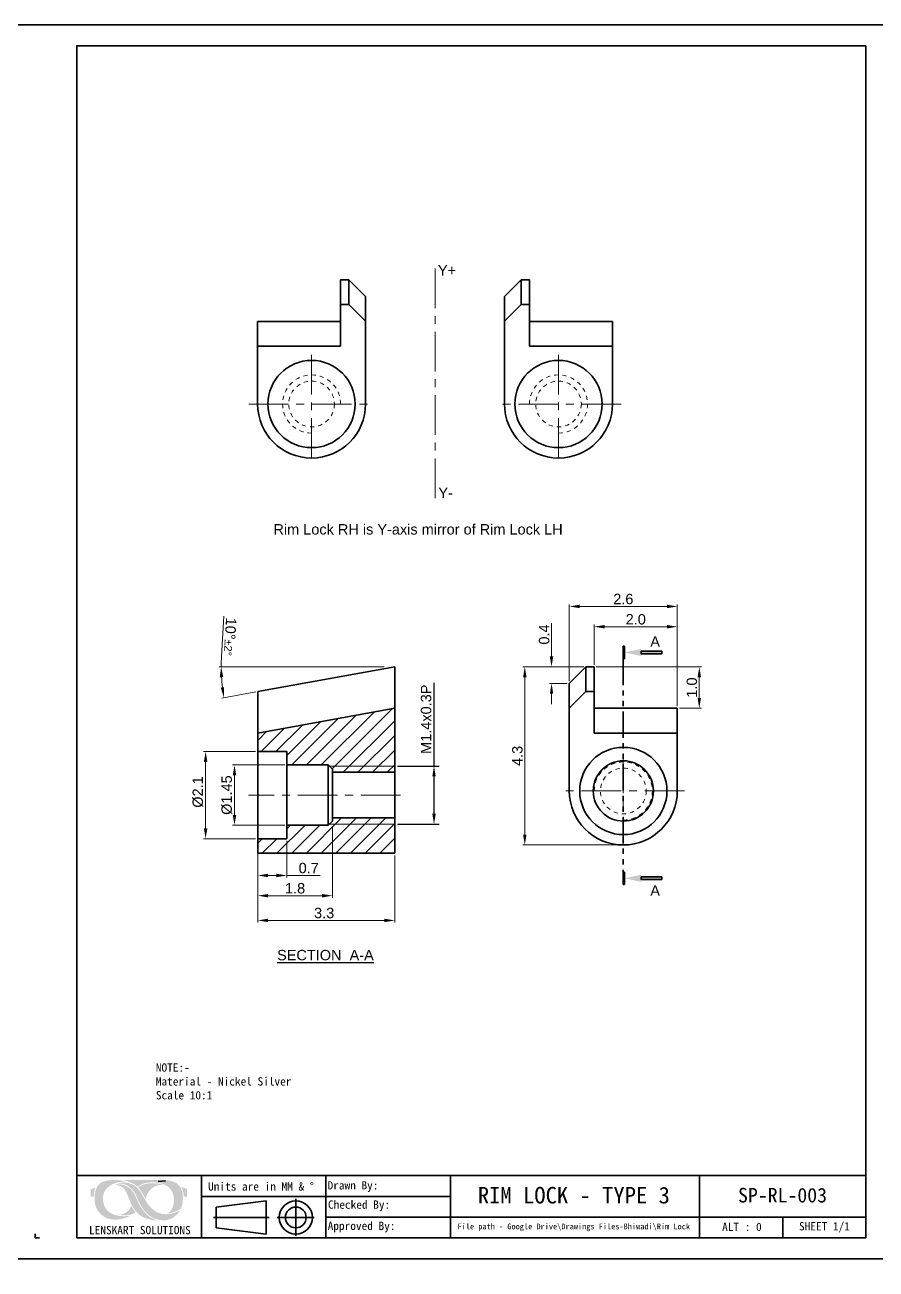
# Model space of a CAD drawing. Header units: millimetres. Extents: x 219 to 785, y 160 to 284.
# Drawn here: x 701.66 to 722.16, y 225.52 to 255.47 of the extents above; entities that cross this region are included whole.
import ezdxf
from ezdxf.enums import TextEntityAlignment as Align

# ---------------------------------------------------------------- set-up
doc = ezdxf.new("R2010")
doc.units = ezdxf.units.MM
for name, pattern in [('CENTER', [50.8, 31.75, -6.35, 6.35, -6.35]), ('HIDDEN', [0.075, 0.05, -0.025]), ('PHANTOM', [63.5, 31.75, -6.35, 6.35, -6.35, 6.35, -6.35])]:
    doc.linetypes.add(name, pattern=pattern)
doc.layers.get('0').update_dxf_attribs({"lineweight": 35})
for name, color, linetype, lineweight in [('Center line', 2, 'CENTER', 18), ('Dimension', 3, 'Continuous', 18), ('Hatch', 6, 'Continuous', 18), ('hidden line', 1, 'HIDDEN', 15), ('Section', 6, 'PHANTOM', 35), ('Text', 4, 'Continuous', 25), ('绘图层', 7, 'Continuous', 13)]:
    doc.layers.add(name, color=color, linetype=linetype, lineweight=lineweight)
doc.layers.add('图框-线条', color=7, linetype='Continuous')
doc.styles.get("Standard").update_dxf_attribs({"font": 'arial.ttf'})
doc.styles.add('宋体', font='SimSun.ttf')
doc.dimstyles.new('ISO-25', dxfattribs={"dimtxt": 2.5, "dimasz": 2.5, "dimexe": 1.25, "dimexo": 0.625, "dimtad": 1, "dimtxsty": 'Standard', "dimcen": 2.5, "dimadec": 0, "dimazin": 0, "dimtfac": 1, "dimtmove": 0, "dimatfit": 3, "dimfxl": 1, "dimarcsym": 0})
doc.dimstyles.new('SIMPLEX', dxfattribs={"dimtxt": 2.5, "dimasz": 2.5, "dimexe": 0.5, "dimexo": 0.5, "dimgap": 0.5, "dimtad": 1, "dimzin": 0, "dimdsep": 46, "dimtxsty": 'Standard', "dimcen": 0, "dimclrd": 256, "dimclre": 256, "dimclrt": 256, "dimadec": 0, "dimazin": 0, "dimtm": 1e-09, "dimtfac": 0.75, "dimtofl": 0, "dimtmove": 0, "dimatfit": 3, "dimfxl": 1, "dimtzin": 0, "dimlwd": -1, "dimlwe": -1, "dimarcsym": 0})

# ---------------------------------------------------------------- blocks, each defined once
blk = doc.blocks.new('*D205')
at = {"layer": 'Defpoints', "color": 0, "transparency": 16777216}
for p in [(717.371, 241.472), (714.771, 239.62), (717.371, 239.02)]:
    blk.add_point(p, dxfattribs=at)
at = {"layer": 'Dimension', "transparency": 16777216}
for p, q in [((714.771, 239.67), (714.771, 241.522)), ((715.021, 241.472), (717.121, 241.472)), ((717.371, 239.07), (717.371, 241.522))]:
    blk.add_line(p, q, dxfattribs=at)
for points in [[(715.021, 241.514), (715.021, 241.431), (714.771, 241.472)], [(717.121, 241.514), (717.121, 241.431), (717.371, 241.472)]]:
    blk.add_solid(points, dxfattribs=at)
at = {"layer": 'Dimension', "transparency": 16777216, "insert": (716.071, 241.65), "char_height": 0.25, "attachment_point": 5}
blk.add_mtext('2.6', dxfattribs=at)
blk = doc.blocks.new('*D199')
at = {"layer": 'Defpoints', "color": 0, "transparency": 16777216}
for p in [(717.371, 240.985), (715.371, 240.02), (717.371, 239.02)]:
    blk.add_point(p, dxfattribs=at)
at = {"layer": 'Dimension', "transparency": 16777216}
for p, q in [((715.371, 240.07), (715.371, 241.035)), ((715.621, 240.985), (717.121, 240.985)), ((717.371, 239.07), (717.371, 241.035))]:
    blk.add_line(p, q, dxfattribs=at)
for points in [[(715.621, 241.026), (715.621, 240.943), (715.371, 240.985)], [(717.121, 241.026), (717.121, 240.943), (717.371, 240.985)]]:
    blk.add_solid(points, dxfattribs=at)
at = {"layer": 'Dimension', "transparency": 16777216, "insert": (716.371, 241.162), "char_height": 0.25, "attachment_point": 5}
blk.add_mtext('2.0', dxfattribs=at)
blk = doc.blocks.new('*D200')
at = {"layer": 'Defpoints', "color": 0, "transparency": 16777216}
for p in [(715.371, 240.02), (717.901, 240.02), (717.371, 239.02)]:
    blk.add_point(p, dxfattribs=at)
at = {"layer": 'Dimension', "transparency": 16777216}
for p, q in [((715.421, 240.02), (717.951, 240.02)), ((717.901, 239.27), (717.901, 239.77)), ((717.421, 239.02), (717.951, 239.02))]:
    blk.add_line(p, q, dxfattribs=at)
for points in [[(717.859, 239.77), (717.942, 239.77), (717.901, 240.02)], [(717.859, 239.27), (717.942, 239.27), (717.901, 239.02)]]:
    blk.add_solid(points, dxfattribs=at)
at = {"layer": 'Dimension', "transparency": 16777216, "insert": (717.723, 239.52), "char_height": 0.25, "attachment_point": 5, "rotation": 90}
blk.add_mtext('1.0', dxfattribs=at)
blk = doc.blocks.new('*D201')
at = {"layer": 'Defpoints', "color": 0, "transparency": 16777216}
for p in [(715.171, 240.02), (713.698, 235.731), (716.071, 235.731)]:
    blk.add_point(p, dxfattribs=at)
at = {"layer": 'Dimension', "transparency": 16777216}
for p, q in [((715.121, 240.02), (713.648, 240.02)), ((713.698, 239.77), (713.698, 235.981)), ((716.021, 235.731), (713.648, 235.731))]:
    blk.add_line(p, q, dxfattribs=at)
for points in [[(713.657, 239.77), (713.74, 239.77), (713.698, 240.02)], [(713.657, 235.981), (713.74, 235.981), (713.698, 235.731)]]:
    blk.add_solid(points, dxfattribs=at)
at = {"layer": 'Dimension', "transparency": 16777216, "insert": (713.52, 237.875), "char_height": 0.25, "attachment_point": 5, "rotation": 90}
blk.add_mtext('4.3', dxfattribs=at)
blk = doc.blocks.new('_FILLED')
at = {"color": 0, "linetype": 'ByBlock'}
blk.add_solid([(0, 0), (-1, 0.214), (-1, -0.214)], dxfattribs=at)
blk = doc.blocks.new('section arrow')
at = {"layer": 'Section'}
h = blk.add_hatch(color=256, dxfattribs=at)
h.dxf.hatch_style = 1
h.paths.add_polyline_path([(6987.516, 2336.116), (6987.516, 2336.053), (6988.016, 2336.053), (6988.016, 2336.116)])
h.paths.add_polyline_path([(6988.416, 2335.935), (6988.448, 2335.935), (6988.448, 2336.235), (6988.416, 2336.235)])
for points in [[(6988.016, 2336.116), (6987.516, 2336.116), (6987.516, 2336.053), (6988.016, 2336.053)], [(6988.448, 2335.935), (6988.448, 2336.235), (6988.416, 2336.235), (6988.416, 2335.935)]]:
    blk.add_lwpolyline(points, close=True, dxfattribs=at)
at = {"layer": 'Section', "xscale": 0.4, "yscale": 0.4, "zscale": 0.4}
blk.add_blockref('_FILLED', (6988.416, 2336.085), dxfattribs=at)
blk = doc.blocks.new('*D206')
at = {"layer": 'Defpoints', "color": 0, "transparency": 16777216}
for p in [(707.267, 237.981), (706.012, 235.881), (707.267, 235.881)]:
    blk.add_point(p, dxfattribs=at)
at = {"layer": 'Dimension', "transparency": 16777216}
for p, q in [((707.217, 237.981), (705.962, 237.981)), ((706.012, 237.731), (706.012, 236.131)), ((707.217, 235.881), (705.962, 235.881))]:
    blk.add_line(p, q, dxfattribs=at)
for points in [[(705.97, 237.731), (706.054, 237.731), (706.012, 237.981)], [(705.97, 236.131), (706.054, 236.131), (706.012, 235.881)]]:
    blk.add_solid(points, dxfattribs=at)
at = {"layer": 'Dimension', "transparency": 16777216, "insert": (705.827, 237.006), "char_height": 0.25, "attachment_point": 5, "rotation": 90}
blk.add_mtext('%%C2.1', dxfattribs=at)
blk = doc.blocks.new('*D202')
at = {"layer": 'Defpoints', "color": 0, "transparency": 16777216}
for p in [(707.967, 235.881), (707.267, 235.531), (707.267, 234.997)]:
    blk.add_point(p, dxfattribs=at)
at = {"layer": 'Dimension', "transparency": 16777216}
for p, q in [((707.967, 235.831), (707.967, 234.947)), ((707.267, 235.481), (707.267, 234.947)), ((707.517, 234.997), (707.717, 234.997)), ((707.967, 234.997), (708.772, 234.997))]:
    blk.add_line(p, q, dxfattribs=at)
for points in [[(707.517, 235.038), (707.517, 234.955), (707.267, 234.997)], [(707.717, 235.038), (707.717, 234.955), (707.967, 234.997)]]:
    blk.add_solid(points, dxfattribs=at)
at = {"layer": 'Dimension', "transparency": 16777216, "insert": (708.495, 235.174), "char_height": 0.25, "attachment_point": 5}
blk.add_mtext('0.7', dxfattribs=at)
blk = doc.blocks.new('*D203')
at = {"layer": 'Defpoints', "color": 0, "transparency": 16777216}
for p in [(707.267, 235.531), (710.567, 235.531), (707.267, 233.915)]:
    blk.add_point(p, dxfattribs=at)
at = {"layer": 'Dimension', "transparency": 16777216}
for p, q in [((707.267, 235.481), (707.267, 233.865)), ((710.567, 235.481), (710.567, 233.865)), ((710.317, 233.915), (707.517, 233.915))]:
    blk.add_line(p, q, dxfattribs=at)
for points in [[(707.517, 233.956), (707.517, 233.873), (707.267, 233.915)], [(710.317, 233.956), (710.317, 233.873), (710.567, 233.915)]]:
    blk.add_solid(points, dxfattribs=at)
at = {"layer": 'Dimension', "transparency": 16777216, "insert": (708.867, 234.092), "char_height": 0.25, "attachment_point": 5}
blk.add_mtext('3.3', dxfattribs=at)
blk = doc.blocks.new('*D207')
at = {"layer": 'Defpoints', "color": 0, "transparency": 16777216}
for p in [(710.363, 240.02), (710.567, 240.02), (710.567, 240.02), (706.416, 239.523), (707.267, 239.424)]:
    blk.add_point(p, dxfattribs=at)
at = {"layer": 'Dimension', "transparency": 16777216}
for p, q in [((706.394, 240.27), (706.452, 241.235)), ((710.313, 240.02), (706.337, 240.02)), ((707.218, 239.415), (706.404, 239.268))]:
    blk.add_line(p, q, dxfattribs=at)
for start, end in [(176.573, 180), (183.427, 186.8131)]:
    blk.add_arc((710.567, 240.02), 4.18, start, end, dxfattribs=at)
for points in [[(706.353, 239.769), (706.436, 239.771), (706.387, 240.02)], [(706.458, 239.53), (706.375, 239.518), (706.453, 239.277)]]:
    blk.add_solid(points, dxfattribs=at)
at = {"layer": 'Dimension', "transparency": 16777216, "insert": (706.601, 240.742), "char_height": 0.25, "attachment_point": 5, "rotation": 266.573}
blk.add_mtext('10°{\\H0.1875;±2°}', dxfattribs=at)
blk = doc.blocks.new('*D208')
at = {"layer": 'Defpoints', "color": 0, "transparency": 16777216}
for p in [(707.967, 237.656), (706.707, 236.206), (707.967, 236.206)]:
    blk.add_point(p, dxfattribs=at)
at = {"layer": 'Dimension', "transparency": 16777216}
for p, q in [((707.917, 237.656), (706.657, 237.656)), ((706.707, 237.406), (706.707, 236.456)), ((707.917, 236.206), (706.657, 236.206))]:
    blk.add_line(p, q, dxfattribs=at)
for points in [[(706.666, 237.406), (706.749, 237.406), (706.707, 237.656)], [(706.666, 236.456), (706.749, 236.456), (706.707, 236.206)]]:
    blk.add_solid(points, dxfattribs=at)
at = {"layer": 'Dimension', "transparency": 16777216, "insert": (706.523, 236.931), "char_height": 0.25, "attachment_point": 5, "rotation": 90}
blk.add_mtext('%%c1.45', dxfattribs=at)
blk = doc.blocks.new('*D209')
at = {"layer": 'Defpoints', "color": 0, "transparency": 16777216}
for p in [(709.067, 236.231), (707.267, 235.881), (709.067, 234.51)]:
    blk.add_point(p, dxfattribs=at)
at = {"layer": 'Dimension', "transparency": 16777216}
for p, q in [((709.067, 236.181), (709.067, 234.46)), ((707.267, 235.831), (707.267, 234.46)), ((707.517, 234.51), (708.817, 234.51))]:
    blk.add_line(p, q, dxfattribs=at)
for points in [[(707.517, 234.551), (707.517, 234.468), (707.267, 234.51)], [(708.817, 234.551), (708.817, 234.468), (709.067, 234.51)]]:
    blk.add_solid(points, dxfattribs=at)
at = {"layer": 'Dimension', "transparency": 16777216, "insert": (708.167, 234.687), "char_height": 0.25, "attachment_point": 5}
blk.add_mtext('1.8', dxfattribs=at)
blk = doc.blocks.new('*D210')
at = {"layer": 'Defpoints', "color": 0, "transparency": 16777216}
for p in [(715.171, 240.02), (714.343, 239.62), (714.771, 239.62)]:
    blk.add_point(p, dxfattribs=at)
at = {"layer": 'Dimension', "transparency": 16777216}
for p, q in [((714.343, 240.27), (714.343, 241.074)), ((715.121, 240.02), (714.293, 240.02)), ((714.721, 239.62), (714.293, 239.62)), ((714.343, 239.37), (714.343, 239.12))]:
    blk.add_line(p, q, dxfattribs=at)
for points in [[(714.301, 240.27), (714.384, 240.27), (714.343, 240.02)], [(714.301, 239.37), (714.384, 239.37), (714.343, 239.62)]]:
    blk.add_solid(points, dxfattribs=at)
at = {"layer": 'Dimension', "transparency": 16777216, "insert": (714.165, 240.797), "char_height": 0.25, "attachment_point": 5, "rotation": 90}
blk.add_mtext('0.4', dxfattribs=at)
blk = doc.blocks.new('*D204')
at = {"layer": 'Defpoints', "color": 0, "transparency": 16777216}
for p in [(710.567, 237.631), (711.512, 237.631), (710.567, 236.231)]:
    blk.add_point(p, dxfattribs=at)
at = {"layer": 'Dimension', "color": 0, "lineweight": -2, "transparency": 16777216}
for p, q in [((711.512, 237.631), (711.512, 239.634)), ((710.63, 237.631), (711.637, 237.631)), ((711.512, 236.481), (711.512, 237.381)), ((710.63, 236.231), (711.637, 236.231))]:
    blk.add_line(p, q, dxfattribs=at)
at = {"layer": 'Dimension', "color": 0, "transparency": 16777216}
for points in [[(711.471, 237.381), (711.554, 237.381), (711.512, 237.631)], [(711.471, 236.481), (711.554, 236.481), (711.512, 236.231)]]:
    blk.add_solid(points, dxfattribs=at)
at = {"layer": 'Dimension', "color": 0, "transparency": 16777216, "insert": (711.322, 238.757), "char_height": 0.25, "attachment_point": 5, "rotation": 90}
blk.add_mtext('M1.4x0.3P', dxfattribs=at)

msp = doc.modelspace()

# ---------------------------------------------------------------- hatches: boundary and pattern name
at = {"layer": 'Hatch'}
h = msp.add_hatch(dxfattribs=at)
h.set_pattern_fill('ANSI31', color=256, scale=2)
h.set_pattern_definition([(45, (276.97984, 73.127), (-0.1767767, 0.1767767), [])])
h.paths.add_polyline_path([(710.567, 237.631), (710.567, 239.02), (707.267, 238.424), (707.267, 237.981), (707.967, 237.981), (707.967, 237.656), (708.967, 237.656), (708.992, 237.631)])
h.paths.add_polyline_path([(710.567, 235.531), (710.567, 236.231), (708.992, 236.231), (708.967, 236.206), (707.967, 236.206), (707.967, 235.881), (707.267, 235.881), (707.267, 235.531)])
h.paths.add_polyline_path([(709.067, 236.381), (709.067, 236.306), (708.992, 236.231), (710.567, 236.231), (710.567, 236.381)])
h.paths.add_polyline_path([(708.992, 237.631), (709.067, 237.556), (709.067, 237.481), (710.567, 237.481), (710.567, 237.631)])
at = {"layer": '图框-线条', "lineweight": 0, "ltscale": 0.1}
h = msp.add_hatch(color=252, dxfattribs=at)
edge = h.paths.add_edge_path()
edge.add_spline(control_points=[(703.245, 227.441), (703.245, 227.441), (703.245, 227.269), (703.245, 227.269), (703.245, 227.269), (703.245, 227.269), (703.316, 227.269), (703.316, 227.269), (703.316, 227.269), (703.321, 227.31), (703.322, 227.344), (703.33, 227.384), (703.33, 227.384), (703.337, 227.419), (703.347, 227.454), (703.36, 227.485), (703.36, 227.485), (703.36, 227.485), (703.245, 227.441), (703.245, 227.441)], knot_values=[0, 0, 0, 0, 0.166667, 0.166667, 0.166667, 0.166667, 0.333333, 0.333333, 0.333333, 0.333333, 0.5, 0.5, 0.5, 0.5, 0.666667, 0.666667, 0.666667, 0.666667, 1, 1, 1, 1], degree=3, periodic=0)
edge = h.paths.add_edge_path()
edge.add_spline(control_points=[(705.485, 227.262), (705.485, 227.262), (705.566, 227.261), (705.566, 227.261), (705.566, 227.261), (705.566, 227.261), (705.566, 227.447), (705.566, 227.447), (705.566, 227.447), (705.566, 227.447), (705.425, 227.503), (705.425, 227.503), (705.425, 227.503), (705.439, 227.467), (705.455, 227.441), (705.466, 227.396), (705.466, 227.396), (705.478, 227.351), (705.481, 227.311), (705.485, 227.262)], knot_values=[0, 0, 0, 0, 0.166667, 0.166667, 0.166667, 0.166667, 0.333333, 0.333333, 0.333333, 0.333333, 0.5, 0.5, 0.5, 0.5, 0.666667, 0.666667, 0.666667, 0.666667, 1, 1, 1, 1], degree=3, periodic=0)
edge = h.paths.add_edge_path(flags=17)
edge.add_spline(control_points=[(703.937, 226.828), (703.95, 226.817), (704.032, 226.815), (704.047, 226.815), (704.047, 226.815), (704.135, 226.812), (704.267, 226.834), (704.324, 226.889), (704.324, 226.889), (704.319, 226.897), (704.316, 226.901), (704.31, 226.907), (704.31, 226.907), (704.31, 226.907), (704.223, 227.036), (704.223, 227.036), (704.223, 227.036), (704.202, 227.01), (704.193, 226.961), (704.113, 226.899), (704.113, 226.899), (704.066, 226.863), (704.01, 226.838), (703.937, 226.828)], knot_values=[0, 0, 0, 0, 0.142857, 0.142857, 0.142857, 0.142857, 0.285714, 0.285714, 0.285714, 0.285714, 0.428571, 0.428571, 0.428571, 0.428571, 0.571429, 0.571429, 0.571429, 0.571429, 0.714286, 0.714286, 0.714286, 0.714286, 1, 1, 1, 1], degree=3, periodic=0)
edge = h.paths.add_edge_path(flags=17)
edge.add_spline(control_points=[(704.392, 227.485), (704.397, 227.477), (704.398, 227.478), (704.404, 227.471), (704.404, 227.471), (704.469, 227.397), (704.562, 227.217), (704.574, 227.205), (704.574, 227.205), (704.58, 227.355), (704.705, 227.486), (704.829, 227.529), (704.829, 227.529), (704.893, 227.552), (704.928, 227.552), (705.001, 227.546), (705.001, 227.546), (704.977, 227.565), (704.876, 227.581), (704.851, 227.584), (704.851, 227.584), (704.729, 227.598), (704.554, 227.587), (704.446, 227.526), (704.446, 227.526), (704.429, 227.517), (704.398, 227.497), (704.392, 227.485)], knot_values=[0, 0, 0, 0, 0.125, 0.125, 0.125, 0.125, 0.25, 0.25, 0.25, 0.25, 0.375, 0.375, 0.375, 0.375, 0.5, 0.5, 0.5, 0.5, 0.625, 0.625, 0.625, 0.625, 0.75, 0.75, 0.75, 0.75, 1, 1, 1, 1], degree=3, periodic=0)
edge = h.paths.add_edge_path()
edge.add_spline(control_points=[(704.334, 227.25), (704.293, 227.342), (704.28, 227.367), (704.216, 227.436), (704.216, 227.436), (704.129, 227.53), (703.994, 227.577), (703.862, 227.559), (703.862, 227.559), (703.853, 227.558), (703.845, 227.557), (703.837, 227.555), (703.837, 227.555), (703.837, 227.555), (703.814, 227.548), (703.814, 227.548), (703.814, 227.548), (703.89, 227.544), (703.95, 227.533), (704.001, 227.495), (704.001, 227.495), (704.052, 227.457), (704.071, 227.426), (704.104, 227.36), (704.104, 227.36), (704.156, 227.252), (704.192, 227.131), (704.251, 227.03), (704.251, 227.03), (704.314, 226.924), (704.376, 226.846), (704.482, 226.784), (704.482, 226.784), (704.567, 226.734), (704.746, 226.687), (704.865, 226.692), (704.865, 226.692), (704.852, 226.698), (704.834, 226.701), (704.818, 226.705), (704.818, 226.705), (704.597, 226.773), (704.469, 226.961), (704.372, 227.166), (704.372, 227.166), (704.359, 227.194), (704.346, 227.222), (704.334, 227.25)], knot_values=[0, 0, 0, 0, 0.076923, 0.076923, 0.076923, 0.076923, 0.153846, 0.153846, 0.153846, 0.153846, 0.230769, 0.230769, 0.230769, 0.230769, 0.307692, 0.307692, 0.307692, 0.307692, 0.384615, 0.384615, 0.384615, 0.384615, 0.461538, 0.461538, 0.461538, 0.461538, 0.538462, 0.538462, 0.538462, 0.538462, 0.615385, 0.615385, 0.615385, 0.615385, 0.692308, 0.692308, 0.692308, 0.692308, 0.769231, 0.769231, 0.769231, 0.769231, 0.846154, 0.846154, 0.846154, 0.846154, 1, 1, 1, 1], degree=3, periodic=0)
edge = h.paths.add_edge_path()
edge.add_spline(control_points=[(705.396, 226.935), (705.393, 226.935), (705.311, 226.896), (705.294, 226.89), (705.294, 226.89), (705.259, 226.876), (705.217, 226.863), (705.178, 226.855), (705.178, 226.855), (705.08, 226.837), (705.009, 226.837), (704.916, 226.864), (704.916, 226.864), (704.757, 226.91), (704.665, 227.021), (704.59, 227.137), (704.59, 227.137), (704.458, 227.343), (704.404, 227.542), (704.15, 227.596), (704.15, 227.596), (704.107, 227.605), (704.055, 227.609), (704.01, 227.605), (704.01, 227.605), (703.98, 227.603), (703.908, 227.596), (703.886, 227.583), (703.886, 227.583), (703.998, 227.585), (704.086, 227.563), (704.165, 227.506), (704.165, 227.506), (704.331, 227.388), (704.336, 227.263), (704.422, 227.109), (704.422, 227.109), (704.464, 227.035), (704.494, 226.978), (704.551, 226.911), (704.551, 226.911), (704.67, 226.772), (704.796, 226.71), (704.99, 226.696), (704.99, 226.696), (705.084, 226.689), (705.178, 226.73), (705.24, 226.769), (705.24, 226.769), (705.283, 226.796), (705.316, 226.83), (705.348, 226.867), (705.348, 226.867), (705.365, 226.886), (705.383, 226.914), (705.396, 226.935)], knot_values=[0, 0, 0, 0, 0.066667, 0.066667, 0.066667, 0.066667, 0.133333, 0.133333, 0.133333, 0.133333, 0.2, 0.2, 0.2, 0.2, 0.266667, 0.266667, 0.266667, 0.266667, 0.333333, 0.333333, 0.333333, 0.333333, 0.4, 0.4, 0.4, 0.4, 0.466667, 0.466667, 0.466667, 0.466667, 0.533333, 0.533333, 0.533333, 0.533333, 0.6, 0.6, 0.6, 0.6, 0.666667, 0.666667, 0.666667, 0.666667, 0.733333, 0.733333, 0.733333, 0.733333, 0.8, 0.8, 0.8, 0.8, 0.866667, 0.866667, 0.866667, 0.866667, 1, 1, 1, 1], degree=3, periodic=0)
edge = h.paths.add_edge_path()
edge.add_spline(control_points=[(704.376, 227.501), (704.432, 227.545), (704.449, 227.559), (704.531, 227.582), (704.531, 227.582), (704.718, 227.634), (704.959, 227.62), (705.106, 227.505), (705.106, 227.505), (705.186, 227.442), (705.251, 227.331), (705.248, 227.177), (705.248, 227.177), (705.245, 227.062), (705.217, 226.952), (705.126, 226.886), (705.126, 226.886), (705.12, 226.881), (705.096, 226.866), (705.09, 226.864), (705.09, 226.864), (705.179, 226.859), (705.318, 226.919), (705.392, 226.961), (705.392, 226.961), (705.419, 226.976), (705.417, 226.974), (705.428, 227.006), (705.428, 227.006), (705.475, 227.132), (705.476, 227.307), (705.434, 227.43), (705.434, 227.43), (705.414, 227.486), (705.393, 227.516), (705.356, 227.552), (705.356, 227.552), (705.28, 227.629), (705.129, 227.664), (705.02, 227.664), (705.02, 227.664), (704.698, 227.664), (704.367, 227.667), (704.046, 227.664), (704.046, 227.664), (704.069, 227.654), (704.111, 227.644), (704.138, 227.634), (704.138, 227.634), (704.165, 227.624), (704.283, 227.569), (704.306, 227.555), (704.306, 227.555), (704.338, 227.535), (704.371, 227.505), (704.376, 227.501)], knot_values=[0, 0, 0, 0, 0.066667, 0.066667, 0.066667, 0.066667, 0.133333, 0.133333, 0.133333, 0.133333, 0.2, 0.2, 0.2, 0.2, 0.266667, 0.266667, 0.266667, 0.266667, 0.333333, 0.333333, 0.333333, 0.333333, 0.4, 0.4, 0.4, 0.4, 0.466667, 0.466667, 0.466667, 0.466667, 0.533333, 0.533333, 0.533333, 0.533333, 0.6, 0.6, 0.6, 0.6, 0.666667, 0.666667, 0.666667, 0.666667, 0.733333, 0.733333, 0.733333, 0.733333, 0.8, 0.8, 0.8, 0.8, 0.866667, 0.866667, 0.866667, 0.866667, 1, 1, 1, 1], degree=3, periodic=0)
edge = h.paths.add_edge_path()
edge.add_spline(control_points=[(704.198, 226.806), (704.184, 226.807), (704.158, 226.801), (704.142, 226.799), (704.142, 226.799), (703.885, 226.775), (703.581, 226.843), (703.544, 227.157), (703.544, 227.157), (703.527, 227.304), (703.573, 227.436), (703.69, 227.517), (703.69, 227.517), (703.808, 227.598), (703.925, 227.629), (704.098, 227.625), (704.098, 227.625), (704.098, 227.625), (704.029, 227.644), (704.029, 227.644), (704.029, 227.644), (703.876, 227.677), (703.647, 227.678), (703.512, 227.611), (703.512, 227.611), (703.436, 227.573), (703.394, 227.516), (703.364, 227.421), (703.364, 227.421), (703.315, 227.259), (703.329, 227.009), (703.451, 226.881), (703.451, 226.881), (703.466, 226.865), (703.474, 226.853), (703.492, 226.838), (703.492, 226.838), (703.511, 226.823), (703.515, 226.818), (703.539, 226.801), (703.539, 226.801), (703.697, 226.689), (703.902, 226.696), (704.082, 226.756), (704.082, 226.756), (704.103, 226.763), (704.124, 226.771), (704.143, 226.78), (704.143, 226.78), (704.155, 226.785), (704.191, 226.804), (704.198, 226.806)], knot_values=[0, 0, 0, 0, 0.071429, 0.071429, 0.071429, 0.071429, 0.142857, 0.142857, 0.142857, 0.142857, 0.214286, 0.214286, 0.214286, 0.214286, 0.285714, 0.285714, 0.285714, 0.285714, 0.357143, 0.357143, 0.357143, 0.357143, 0.428571, 0.428571, 0.428571, 0.428571, 0.5, 0.5, 0.5, 0.5, 0.571429, 0.571429, 0.571429, 0.571429, 0.642857, 0.642857, 0.642857, 0.642857, 0.714286, 0.714286, 0.714286, 0.714286, 0.785714, 0.785714, 0.785714, 0.785714, 0.857143, 0.857143, 0.857143, 0.857143, 1, 1, 1, 1], degree=3, periodic=0)

# ---------------------------------------------------------------- linework, layer by layer
for p, q in [((721.909, 226.271), (721.909, 254.971)), ((709.464, 249.335), (709.264, 249.335)), ((709.264, 249.335), (709.264, 247.738)), ((709.464, 249.335), (709.864, 248.935)), ((709.464, 249.335), (709.464, 248.738)), ((713.61, 249.335), (713.21, 248.935)), ((713.61, 249.335), (713.81, 249.335)), ((713.61, 249.335), (713.61, 248.738)), ((713.81, 249.335), (713.81, 247.738)), ((709.864, 246.345), (709.864, 248.935)), ((713.21, 246.345), (713.21, 248.935)), ((709.464, 248.738), (709.264, 248.738)), ((709.464, 248.738), (709.864, 248.338)), ((713.61, 248.738), (713.21, 248.338)), ((713.61, 248.738), (713.81, 248.738)), ((707.264, 248.335), (707.264, 246.345)), ((709.264, 248.335), (707.264, 248.335)), ((713.81, 248.335), (715.81, 248.335)), ((715.81, 248.335), (715.81, 246.345)), ((709.264, 247.738), (707.264, 247.738)), ((713.81, 247.738), (715.81, 247.738)), ((708.564, 245.045), (708.564, 245.045)), ((714.51, 245.045), (714.51, 245.045)), ((710.567, 240.02), (707.267, 239.424)), ((710.567, 240.02), (710.567, 235.531)), ((715.171, 240.02), (714.771, 239.62)), ((715.171, 240.02), (715.371, 240.02)), ((715.171, 240.02), (715.171, 239.424)), ((715.371, 240.02), (715.371, 238.424)), ((714.771, 237.031), (714.771, 239.62)), ((707.267, 239.424), (707.267, 235.531)), ((715.171, 239.424), (714.771, 239.024)), ((715.171, 239.424), (715.371, 239.424)), ((710.567, 239.02), (707.267, 238.424)), ((715.371, 239.02), (717.371, 239.02)), ((717.371, 239.02), (717.371, 237.031)), ((715.371, 238.424), (717.371, 238.424)), ((707.967, 237.981), (707.267, 237.981)), ((707.867, 237.981), (707.867, 237.981)), ((707.967, 237.981), (707.967, 235.881)), ((708.967, 237.656), (707.967, 237.656)), ((708.967, 237.656), (709.067, 237.556)), ((708.967, 237.656), (708.967, 236.206)), ((709.067, 237.556), (709.067, 236.306)), ((709.067, 237.481), (710.567, 237.481)), ((708.967, 236.206), (709.067, 236.306)), ((709.067, 236.381), (710.567, 236.381)), ((708.967, 236.206), (707.967, 236.206)), ((707.967, 235.881), (707.267, 235.881)), ((716.071, 235.731), (716.071, 235.731)), ((710.567, 235.531), (707.267, 235.531)), ((702.909, 227.771), (721.909, 227.771)), ((705.909, 227.771), (705.909, 226.271)), ((708.909, 227.771), (708.909, 226.271)), ((711.909, 227.771), (711.909, 226.771)), ((717.909, 226.271), (717.909, 227.771)), ((705.909, 227.271), (711.909, 227.271)), ((706.269, 227.015), (707.469, 227.165)), ((707.469, 227.165), (707.469, 226.365)), ((708.184, 226.321), (708.184, 227.21)), ((706.203, 226.765), (707.542, 226.765)), ((706.269, 227.015), (706.269, 226.515)), ((707.739, 226.765), (708.628, 226.765)), ((708.909, 226.771), (721.909, 226.771)), ((711.909, 226.771), (711.909, 226.271)), ((719.909, 226.271), (719.909, 226.771)), ((706.269, 226.515), (707.469, 226.365)), ((701.909, 226.271), (701.909, 226.371)), ((701.909, 226.271), (702.009, 226.271)), ((702.909, 226.271), (721.909, 226.271))]:
    msp.add_line(p, q)
at = {"color": 7}
msp.add_line((705.049, 227.65), (704.871, 227.628), dxfattribs=at)
for points in [[(701.409, 225.771), (722.409, 225.771), (722.409, 255.471), (701.409, 255.471)], [(701.409, 196.071), (722.409, 196.071), (722.409, 225.771), (701.409, 225.771)]]:
    msp.add_lwpolyline(points, close=True)
msp.add_lwpolyline([(702.909, 226.271), (702.909, 254.971), (721.909, 254.971)])
for centre, radius in [((708.564, 246.345), 1.05), ((714.51, 246.345), 1.05), ((716.071, 237.031), 1.05), ((716.071, 237.031), 0.725), ((708.184, 226.765), 0.4), ((708.184, 226.765), 0.25)]:
    msp.add_circle(centre, radius)
for centre, end in [((708.564, 246.345), 360), ((714.51, 246.345), 0), ((716.071, 237.031), 0)]:
    msp.add_arc(centre, 1.3, 180, end)
at = {"layer": 'Center line', "ltscale": 0.03}
for p, q in [((711.537, 244.082), (711.537, 249.691)), ((708.564, 247.528), (708.564, 244.923)), ((714.51, 247.528), (714.51, 244.923)), ((707.052, 246.345), (710.094, 246.345)), ((716.023, 246.345), (712.981, 246.345)), ((716.071, 237.931), (716.071, 236.131)), ((710.709, 236.931), (707.047, 236.931)), ((717.542, 237.031), (714.643, 237.031))]:
    msp.add_line(p, q, dxfattribs=at)
at = {"layer": 'Dimension'}
for p, q in [((708.992, 237.631), (710.567, 237.631)), ((708.992, 236.231), (710.567, 236.231))]:
    msp.add_line(p, q, dxfattribs=at)
at = {"layer": 'hidden line', "ltscale": 0.5}
for centre in [(708.564, 246.345), (714.51, 246.345), (716.071, 237.031)]:
    msp.add_circle(centre, 0.55, dxfattribs=at)
for centre, start, end in [((708.564, 246.345), 360, 270), ((714.51, 246.345), 270, 180), ((716.071, 237.031), 270, 180)]:
    msp.add_arc(centre, 0.7, start, end, dxfattribs=at)
at = {"layer": 'Section', "ltscale": 0.02}
msp.add_line((716.071, 240.214), (716.071, 234.777), dxfattribs=at)

# ---------------------------------------------------------------- block references
at = {"layer": 'Section', "xscale": -1}
for p in [(7704.518, -2095.72), (7704.518, -2101.156)]:
    msp.add_blockref('section arrow', p, dxfattribs=at)

# ---------------------------------------------------------------- texts
at = {"layer": 'Text'}
for s, p in [('Y+', (711.825, 249.563)), ('Y-', (711.792, 244.206)), ('Rim Lock RH is Y-axis mirror of Rim Lock LH', (711.128, 243.329)), ('A', (716.837, 240.628)), ('A', (716.837, 234.635))]:
    msp.add_text(s, height=0.25, dxfattribs=at).set_placement(p, align=Align.MIDDLE_CENTER)
at = {"layer": 'Text', "insert": (710.061, 233.205), "char_height": 0.25, "width": 4.46626, "attachment_point": 3, "line_spacing_factor": 0.9}
msp.add_mtext('{\\LSECTION  A-A}', dxfattribs=at)
at = {"layer": '绘图层', "color": 7, "linetype": 'ByBlock', "lineweight": 9, "attachment_point": 5, "style": '宋体'}
for s, insert, char_height, width in [('\\pxql;{\\fNSimSun|b0|i0|c0|p49;NOTE:-\\PMaterial - Nickel Silver\\PScale 10:1}', (706.794, 230.038), 0.2, 3.96086), ('\\pxql;{\\fNSimSun|b0|i0|c0|p49;Units are in MM & %%D}', (707.599, 227.509), 0.2, 3.05443), ('\\pxql;{\\fNSimSun|b0|i0|c0|p49;Drawn By: }', (710.476, 227.509), 0.2, 3.05443), ('\\pxqc;{\\fNSimSun|b0|i0|c0|p49;RIM LOCK - TYPE 3}', (714.88, 227.298), 0.4, 5.26635), ('{\\fNSimSun|b0|i0|c0|p49;SP-RL-003}', (719.905, 227.298), 0.35, 4.64697), ('\\pxql;{\\fNSimSun|b0|i0|c0|p49;Checked By: }', (710.105, 227.045), 0.2, 2.29015), ('{\\fSimSun|b0|i0|c134|p2;LENSKART SOLUTIONS}', (704.429, 226.459), 0.2, 5.89745), ('\\pxql;{\\fNSimSun|b0|i0|c0|p49;Approved By:}', (710.097, 226.534), 0.2, 2.29015), ('\\pxql;{\\fNSimSun|b0|i0|c0|p49;File path - Google Drive\\\\Drawings Files-Bhiwadi\\\\Rim Lock}', (716.573, 226.526), 0.14, 8.989), ('{\\fNSimSun|b0|i0|c0|p49;ALT : 0}', (718.927, 226.537), 0.2, 1.72791), ('{\\fNSimSun|b0|i0|c0|p49;SHEET 1/1}', (720.915, 226.529), 0.2, 1.72791)]:
    msp.add_mtext(s, dxfattribs=dict(at, insert=insert, char_height=char_height, width=width))

# ---------------------------------------------------------------- dimensions: what is measured, and where the dimension line sits
at = {"layer": 'Dimension'}
for base, p1, p2, picture, middle in [((717.371, 241.472), (714.771, 239.62), (717.371, 239.02), '*D205', (716.071, 241.472)), ((717.371, 240.985), (715.371, 240.02), (717.371, 239.02), '*D199', (716.371, 240.985)), ((709.067, 234.51), (707.267, 235.881), (709.067, 236.231), '*D209', (708.167, 234.51))]:
    dim = msp.add_linear_dim(base=base, p1=p1, p2=p2, dimstyle='SIMPLEX', override={"dimscale": 0.1, "dimdec": 1}, dxfattribs=at)
    dim.commit()
    dim.dimension.update_dxf_attribs({"geometry": picture, "text_midpoint": middle, "dimtype": 160})
dim = msp.add_angular_dim_2l(base=(706.416, 239.523), line1=((710.567, 240.02), (707.267, 239.424)), line2=((710.567, 240.02), (710.363, 240.02)), dimstyle='SIMPLEX', override={"dimscale": 0.1, "dimdec": 1, "dimtol": 1, "dimtp": 2, "dimtm": 2}, dxfattribs=at)
dim.commit()
dim.dimension.update_dxf_attribs({"geometry": '*D207', "text_midpoint": (706.601, 240.742)})
for base, p1, p2, angle, picture, middle in [((714.343, 239.62), (715.171, 240.02), (714.771, 239.62), 90, '*D210', (714.343, 240.797)), ((713.698, 235.731), (715.171, 240.02), (716.071, 235.731), 90, '*D201', (713.698, 237.875)), ((707.267, 234.997), (707.967, 235.881), (707.267, 235.531), 180, '*D202', (708.495, 234.997)), ((707.267, 233.915), (710.567, 235.531), (707.267, 235.531), 180, '*D203', (708.867, 233.915))]:
    dim = msp.add_linear_dim(base=base, p1=p1, p2=p2, angle=angle, dimstyle='SIMPLEX', override={"dimscale": 0.1, "dimdec": 1}, dxfattribs=at)
    dim.commit()
    dim.dimension.update_dxf_attribs({"geometry": picture, "text_midpoint": middle, "dimtype": 160})
for base, p1, p2, angle, dimstyle, override, picture, middle in [((717.901, 240.02), (717.371, 239.02), (715.371, 240.02), 90, 'SIMPLEX', {"dimscale": 0.1, "dimdec": 1}, '*D200', (717.723, 239.52)), ((711.512, 237.631), (710.567, 236.231), (710.567, 237.631), 270, 'ISO-25', {"dimscale": 0.1, "dimdsep": 46, "dimpost": 'M<>x0.3P'}, '*D204', (711.322, 238.757)), ((706.707, 236.206), (707.967, 237.656), (707.967, 236.206), 90, 'SIMPLEX', {"dimscale": 0.1, "dimpost": '%%c<>'}, '*D208', (706.523, 236.931))]:
    dim = msp.add_linear_dim(base=base, p1=p1, p2=p2, angle=angle, dimstyle=dimstyle, override=override, dxfattribs=at)
    dim.commit()
    dim.dimension.update_dxf_attribs({"geometry": picture, "text_midpoint": middle})
dim = msp.add_linear_dim(base=(706.012, 235.881), p1=(707.267, 237.981), p2=(707.267, 235.881), angle=90, text='%%C<>', dimstyle='SIMPLEX', override={"dimscale": 0.1, "dimdec": 1}, dxfattribs=at)
dim.commit()
dim.dimension.update_dxf_attribs({"geometry": '*D206', "text_midpoint": (706.012, 237.006), "dimtype": 160})

doc.saveas('drawing.dxf')
